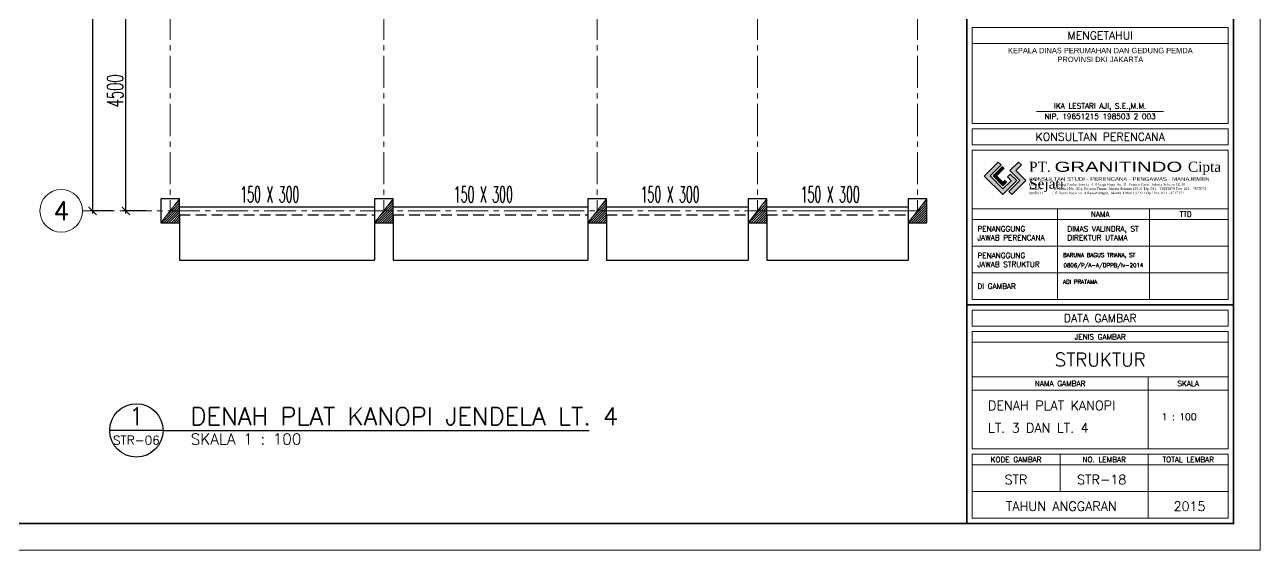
# Model space of a CAD drawing. Header units: inches. Extents: x 266054 to 836293, y -258454 to -102650.
# Drawn here: x 813141 to 836293, y -193548 to -183698 of the extents above; entities that cross this region are included whole.
import ezdxf
from ezdxf.enums import TextEntityAlignment as Align

# ---------------------------------------------------------------- set-up
doc = ezdxf.new("R2010")
doc.units = ezdxf.units.IN
doc.header["$LTSCALE"] = 800
doc.header["$MEASUREMENT"] = 0
doc.linetypes.add('CENTER2', pattern=[1.125, 0.75, -0.125, 0.125, -0.125])
doc.linetypes.add('HIDDEN', pattern=[0.375, 0.25, -0.125])
for name, color, linetype, lineweight in [('AS', 8, 'CENTER2', 5), ('GRS KOP', 1, 'Continuous', 35), ('hacht', 8, 'Continuous', 5), ('kop', 7, 'Continuous', 20), ('NOT', 7, 'Continuous', 15)]:
    doc.layers.add(name, color=color, linetype=linetype, lineweight=lineweight)
for name, color, linetype in [('Balok', 4, 'HIDDEN'), ('KOL', 5, 'Continuous'), ('LOGO', 7, 'Continuous'), ('TEXT', 4, 'Continuous')]:
    doc.layers.add(name, color=color, linetype=linetype)
doc.styles.add('BARU', font='arial.ttf')
doc.styles.add('DICK STYLE 100', font='romans.shx', dxfattribs={"width": 0.6, "height": 300})
doc.styles.add('ROMANS', font='romans.shx', dxfattribs={"width": 0.8, "height": 0.25})
doc.styles.add('S', font='SIMPLEX', dxfattribs={"width": 1.1})
doc.styles.get("Standard").update_dxf_attribs({"font": 'romans.shx'})
doc.dimstyles.new('100 A', dxfattribs={"dimtxt": 250, "dimasz": 150, "dimexe": 50, "dimexo": 50, "dimgap": 50, "dimtad": 1, "dimdec": 0, "dimrnd": 1, "dimtxsty": 'DICK STYLE 100', "dimblk": 'ARCHTICK', "dimcen": 100, "dimdle": 50, "dimclrd": 18, "dimclre": 18, "dimclrt": 7, "dimadec": 0, "dimazin": 2, "dimtfac": 1, "dimtdec": 0, "dimtix": 1, "dimtmove": 0, "dimatfit": 3, "dimfxl": 0, "dimarcsym": 0})

# ---------------------------------------------------------------- blocks, each defined once
blk = doc.blocks.new('_ArchTick')
at = {"layer": 'LOGO', "color": 0, "const_width": 0.15}
blk.add_lwpolyline([(-0.5, -0.5), (0.5, 0.5)], dxfattribs=at)
blk = doc.blocks.new('*D363')
at = {"layer": 'Defpoints', "color": 0, "ltscale": 5}
for p in [(815036, -182687), (815461, -182687), (815461, -187187)]:
    blk.add_point(p, dxfattribs=at)
at = {"layer": 'hacht', "color": 18, "lineweight": -2, "ltscale": 5}
for p, q in [((815036, -187237), (815036, -182637)), ((815411, -182687), (814986, -182687)), ((815411, -187187), (814986, -187187))]:
    blk.add_line(p, q, dxfattribs=at)
at = {"layer": 'hacht', "color": 18, "lineweight": -2, "ltscale": 5, "xscale": 150, "yscale": 150, "zscale": 150}
for p, rotation in [((815036, -182687), 90), ((815036, -187187), 270)]:
    blk.add_blockref('_ArchTick', p, dxfattribs=dict(at, rotation=rotation))
at = {"layer": 'hacht', "color": 7, "ltscale": 5, "insert": (814836, -184937), "char_height": 300, "attachment_point": 5, "rotation": 90, "style": 'DICK STYLE 100'}
blk.add_mtext('4500', dxfattribs=at)
blk = doc.blocks.new('NAV')
blk.add_circle((0, -0.4), 0.4)
at = {"style": 'S', "width": 0.75, "flags": 4}
blk.add_attdef('AV', text='', height=0.3, dxfattribs=at).set_placement((0, -0.4), align=Align.MIDDLE)
blk = doc.blocks.new('*D366')
at = {"layer": 'Defpoints', "color": 0, "ltscale": 5}
for p in [(814838, -176187), (814413, -187187), (814838, -187187)]:
    blk.add_point(p, dxfattribs=at)
at = {"layer": 'hacht', "color": 18, "lineweight": -2, "ltscale": 5}
for p, q in [((814413, -176137), (814413, -187237)), ((814788, -176187), (814363, -176187)), ((814788, -187187), (814363, -187187))]:
    blk.add_line(p, q, dxfattribs=at)
at = {"layer": 'hacht', "color": 18, "lineweight": -2, "ltscale": 5, "xscale": 150, "yscale": 150, "zscale": 150}
for p, rotation in [((814413, -176187), 90), ((814413, -187187), 270)]:
    blk.add_blockref('_ArchTick', p, dxfattribs=dict(at, rotation=rotation))
at = {"layer": 'hacht', "color": 7, "ltscale": 5, "insert": (814213, -181687), "char_height": 300, "attachment_point": 5, "rotation": 90, "style": 'DICK STYLE 100'}
blk.add_mtext('11000', dxfattribs=at)
blk = doc.blocks.new('Ndtpd')
at = {"lineweight": -3}
blk.add_line((0.747, 0), (-0.747, 0), dxfattribs=at)
blk.add_circle((0, 0), 0.747, dxfattribs=at)
at = {"color": 10, "lineweight": -3, "style": 'S', "width": 1.1, "flags": 4}
blk.add_attdef('NO', text='', height=0.5, dxfattribs=at).set_placement((0, 0.148), align=Align.CENTER)
blk.add_attdef('NDTPD', (1.516, 0.148), '', height=0.5, dxfattribs=at)
at = {"color": 5, "lineweight": -3, "style": 'S', "width": 1.1, "flags": 4}
blk.add_attdef('NOLBR', text='', height=0.3, dxfattribs=at).set_placement((0, -0.398), align=Align.CENTER)
blk.add_attdef('SKALA', (1.523, -0.398), '', height=0.3, dxfattribs=at)
blk = doc.blocks.new('logo granitindo baru')
at = {"layer": 'LOGO'}
for points in [[(1.03, 1.463), (0.916, 1.574), (0.366, 1.024), (1.1, 0.289), (1.652, 0.843), (1.392, 1.098), (1.281, 0.987), (1.423, 0.84), (1.102, 0.519), (0.594, 1.025)], [(1.721, 1.576), (1.381, 1.236), (1.771, 0.842), (1.341, 0.407), (1.454, 0.294), (2.001, 0.844), (1.609, 1.237), (1.835, 1.464)]]:
    blk.add_hatch(color=8, dxfattribs=at).paths.add_polyline_path(points)
at = {"layer": 'Defpoints'}
blk.add_point((9.7, 0), dxfattribs=at)
at = {"layer": 'LOGO'}
blk.add_lwpolyline([(1.03, 1.463), (0.916, 1.574), (0.366, 1.024), (1.1, 0.289), (1.652, 0.843), (1.392, 1.098), (1.281, 0.987), (1.423, 0.84), (1.102, 0.519), (0.594, 1.025), (1.03, 1.463), (0.916, 1.574)], dxfattribs=at)
at = {"layer": 'LOGO', "lineweight": 0}
blk.add_lwpolyline([(1.721, 1.576), (1.381, 1.236), (1.771, 0.842), (1.341, 0.407), (1.454, 0.294), (2.001, 0.844), (1.609, 1.237), (1.835, 1.464), (1.721, 1.576)], dxfattribs=at)
at = {"layer": 'LOGO', "lineweight": 13}
for points in [[(1.089, 1.403), (0.713, 1.026), (1.101, 0.638), (1.258, 0.794)], [(1.112, 1.38), (0.759, 1.026), (1.101, 0.683), (1.235, 0.817)], [(1.134, 1.357), (0.803, 1.026), (1.101, 0.728), (1.213, 0.839)], [(1.157, 1.334), (0.85, 1.026), (1.101, 0.775), (1.189, 0.863)]]:
    blk.add_lwpolyline(points, dxfattribs=at)
at = {"layer": 'LOGO', "insert": (2.134, 1.589), "char_height": 0.4, "width": 7.66452, "attachment_point": 1}
blk.add_mtext('{\\fTimes New Roman|b0|i0|c0|p18;PT. \\fCityBlueprint|b0|i0|c2|p2;\\W1.5;GRANITINDO \\fTimes New Roman|b0|i0|c0|p18;\\W1;Cipta Sejati}', dxfattribs=at)
at = {"layer": 'LOGO', "insert": (2.134, 0.975), "char_height": 0.1, "attachment_point": 1}
blk.add_mtext_dynamic_manual_height_columns('{\\f@Arial Unicode MS|b0|i0|c0|p34;\\H1.4x;\\W1.2;KONSULTAN STUDI - PERENCANA - PENGAWAS - MANAJEMEN\\fTimes New Roman|b0|i0|c0|p18;\\P\\pt0.9;\\H0.71429x;\\W1;Domisili ^I: Gedung Graha Arsa Lt. 4 Jl.Siaga Raya No. 31, Pejaten Barat, Jakarta Selatan 12510\\PStudio I ^I: Jl. Batu I No. 36A, Pejaten Timur, Jakarta Selatan 12510 Tlp. 021 - 71082879 Fax. 021 - 7972072\\PStudio II          : Jl. Sawo Raya No. 4 Rawamangun, Jakarta Timur 13220 Telp / Fax. 021 - 4717152}', width=9.56937, gutter_width=0, heights=[1.67], dxfattribs=at)
blk = doc.blocks.new('kop')
at = {"layer": 'GRS KOP'}
for p, q in [((73, 1), (73, 54)), ((83, 1), (83, 54)), ((73, 9.2), (83, 9.2))]:
    blk.add_line(p, q, dxfattribs=at)
blk.add_lwpolyline([(1, 54), (83, 54), (83, 1), (1, 1)], close=True, dxfattribs=at)
at = {"layer": 'kop', "color": 7}
for p in [(84, 55), (84, 55), (0, 0)]:
    blk.add_line(p, (84, 0), dxfattribs=at)
at = {"layer": 'kop'}
for p, q in [((73.2, 16), (73.2, 19.6)), ((82.8, 19.6), (73.2, 19.6)), ((82.8, 16), (82.8, 19.6)), ((82.8, 19), (73.2, 19)), ((82.8, 16), (73.2, 16)), ((73.2, 9.4), (73.2, 15)), ((82.8, 15), (73.2, 15)), ((82.8, 9.4), (82.8, 15)), ((82.8, 12.8), (73.2, 12.8)), ((76.4, 9.4), (76.4, 12.8)), ((79.842, 9.4), (79.842, 12.8)), ((82.8, 12.4), (73.2, 12.4)), ((73.2, 12.4), (73.2, 11.4)), ((82.8, 11.4), (73.2, 11.4)), ((82.8, 10.4), (73.2, 10.4)), ((82.8, 9.4), (73.2, 9.4)), ((73.2, 7.8), (82.8, 7.8)), ((73.2, 6.5), (82.8, 6.5)), ((79.8, 3.8), (79.8, 6.5)), ((73.2, 6), (82.8, 6)), ((76.5, 2.2), (76.5, 3.6)), ((79.8, 1.2), (79.8, 3.6)), ((73.2, 3.2), (82.8, 3.2)), ((73.2, 2.2), (82.8, 2.2))]:
    blk.add_line(p, q, dxfattribs=at)
blk.add_lwpolyline([(75.615, 16.449), (80.377, 16.449)], dxfattribs=at)
for points in [[(73.2, 15.2), (82.8, 15.2), (82.8, 15.8), (73.2, 15.8)], [(73.2, 8.4), (82.8, 8.4), (82.8, 9), (73.2, 9)], [(73.2, 3.8), (82.8, 3.8), (82.8, 8.2), (73.2, 8.2)], [(73.2, 1.2), (82.8, 1.2), (82.8, 3.6), (73.2, 3.6)]]:
    blk.add_lwpolyline(points, close=True, dxfattribs=at)
at = {"xscale": 0.9500000000000454, "yscale": 0.9500000000000454, "zscale": 0.9500000000000454}
blk.add_blockref('logo granitindo baru', (73.307, 13.056), dxfattribs=at)
at = {"layer": 'kop'}
for s, height, p in [('MENGETAHUI', 0.3, (78, 19.3)), ('IKA LESTARI AJI, S.E.,M.M.', 0.2, (77.999, 16.625)), ('NIP. 19651215 198503 2 003', 0.2, (77.999, 16.264)), ('KONSULTAN PERENCANA', 0.3, (78, 15.5)), ('NAMA', 0.2, (78, 12.6)), ('TTD', 0.2, (81.2, 12.6)), ('DATA GAMBAR', 0.3, (78, 8.7)), ('JENIS GAMBAR', 0.2, (78, 8)), ('STRUKTUR', 0.5, (78, 7.146)), ('NAMA GAMBAR', 0.2, (76.5, 6.25)), ('SKALA', 0.2, (81.3, 6.25)), ('KODE GAMBAR', 0.2, (74.85, 3.4)), ('NO. LEMBAR', 0.2, (78.15, 3.4)), ('TOTAL LEMBAR', 0.2, (81.3, 3.4)), ('STR', 0.35, (74.844, 2.65)), ('TAHUN ANGGARAN', 0.35, (76.545, 1.65)), ('2015', 0.35, (81.349, 1.65))]:
    blk.add_text(s, height=height, dxfattribs=at).set_placement(p, align=Align.MIDDLE)
blk.add_text('0806/P/A-A/DPPB/Iv-2014', height=0.15, dxfattribs=at).set_placement((78.122, 10.609), align=Align.CENTER)
at = {"layer": 'kop', "insert": (74.022, 18.833), "char_height": 0.2, "attachment_point": 1, "style": 'BARU'}
blk.add_mtext_dynamic_manual_height_columns('\\pi0.5226;KEPALA DINAS PERUMAHAN DAN GEDUNG PEMDA \\P\\pi2.3784;PROVINSI DKI JAKARTA', width=7.94943, gutter_width=1.5, heights=[0], dxfattribs=at)
at = {"layer": 'kop', "attachment_point": 1}
for s, insert, char_height, width in [('PENANGGUNG\\PJAWAB PERENCANA', (73.4, 12.15), 0.2, 8.33062), ('DIMAS VALINDRA, ST\\PDIREKTUR UTAMA', (76.77, 12.15), 0.2, 8.16499), ('PENANGGUNG\\PJAWAB STRUKTUR', (73.4, 11.15), 0.2, 8.79211), ('BARUNA BAGUS TRIANA, ST', (76.609, 11.143), 0.15, 4.04264), ('DI GAMBAR', (73.4, 10), 0.2, 7.59768), ('ADI PRATAMA', (76.609, 10.143), 0.15, 4.04264)]:
    blk.add_mtext(s, dxfattribs=dict(at, insert=insert, char_height=char_height, width=width))
at = {"layer": 'kop', "style": 'BARU', "flags": 4}
for p, height in [((73.8, 5.4), 0.35), ((80.303, 5.382), 0.25), ((73.8, 4.9), 0.35), ((80.303, 4.882), 0.25), ((73.8, 4.4), 0.35), ((80.303, 4.382), 0.25)]:
    blk.add_attdef('-', p, '', height=height, dxfattribs=at)
at = {"layer": 'kop', "flags": 4}
for tag, p in [('AR-00', (78.057, 2.648)), ('00', (81.238, 2.647))]:
    blk.add_attdef(tag, text='', height=0.35, dxfattribs=at).set_placement(p, align=Align.MIDDLE)

msp = doc.modelspace()

# ---------------------------------------------------------------- hatches: boundary and pattern name
at = {"layer": 'hacht', "ltscale": 5}
h = msp.add_hatch(dxfattribs=at)
h.set_pattern_fill('ANSI31', color=256, scale=250, style=0)
h.set_pattern_definition([(45, (498012.323, -14335.423), (-22.097087, 22.097087), [])])
h.paths.add_polyline_path([(816044.2, -186962.3), (815694.2, -187412.3), (816044.2, -187412.3)])
h = msp.add_hatch(dxfattribs=at)
h.set_pattern_fill('ANSI31', color=256, scale=250, style=0)
h.set_pattern_definition([(45, (502012.323, -14335.423), (-22.097087, 22.097087), [])])
h.paths.add_polyline_path([(820044.2, -186962.3), (819694.2, -187412.3), (820044.2, -187412.3)])
h = msp.add_hatch(dxfattribs=at)
h.set_pattern_fill('ANSI31', color=256, scale=250, style=0)
h.set_pattern_definition([(45, (506012.323, -14335.423), (-22.097087, 22.097087), [])])
h.paths.add_polyline_path([(824044.2, -186962.3), (823694.2, -187412.3), (824044.2, -187412.3)])
h = msp.add_hatch(dxfattribs=at)
h.set_pattern_fill('ANSI31', color=256, scale=250, style=0)
h.set_pattern_definition([(45, (509012.323, -14335.423), (-22.097087, 22.097087), [])])
h.paths.add_polyline_path([(827044.2, -186962.3), (826694.2, -187412.3), (827044.2, -187412.3)])
h = msp.add_hatch(dxfattribs=at)
h.set_pattern_fill('ANSI31', color=256, scale=250, style=0)
h.set_pattern_definition([(45, (512012.323, -14335.423), (-22.097087, 22.097087), [])])
h.paths.add_polyline_path([(830044.2, -186962.3), (829694.2, -187412.3), (830044.2, -187412.3)])

# ---------------------------------------------------------------- linework, layer by layer
at = {"layer": 'AS'}
for p, q in [((815869.2, -173483.8), (815869.2, -187187.3)), ((819869.2, -173483.8), (819869.2, -187187.3)), ((823869.2, -173483.8), (823869.2, -187187.3)), ((826869.2, -173483.8), (826869.2, -187187.3)), ((829869.2, -173483.8), (829869.2, -187187.3)), ((829925.2, -187187.3), (814226.4, -187187.3))]:
    msp.add_line(p, q, dxfattribs=at)
at = {"layer": 'Balok', "linetype": 'Continuous'}
for p, q in [((816044.2, -188112.3), (819694.2, -188112.3)), ((820044.2, -188112.3), (823694.2, -188112.3))]:
    msp.add_line(p, q, dxfattribs=at)
for points in [[(816044.2, -187112.3), (819694.2, -187112.3)], [(816044.2, -187262.3), (816044.2, -188112.3)], [(819694.2, -187262.3), (819694.2, -188112.3)], [(820044.2, -187112.3), (823694.2, -187112.3)], [(820044.2, -187262.3), (820044.2, -188112.3)], [(823694.2, -187262.3), (823694.2, -188112.3)], [(824044.2, -187112.3), (826694.2, -187112.3)], [(824044.2, -187262.3), (824044.2, -188112.3)], [(826694.2, -187262.3), (826694.2, -188112.3)], [(827044.2, -187112.3), (829694.2, -187112.3)], [(827044.2, -187262.3), (827044.2, -188112.3)], [(829694.2, -187262.3), (829694.2, -188112.3)], [(824044.2, -188112.3), (826694.2, -188112.3)]]:
    msp.add_lwpolyline(points, dxfattribs=at)
at = {"layer": 'Balok'}
for points in [[(816044.2, -187262.3), (819694.2, -187262.3)], [(820044.2, -187262.3), (823694.2, -187262.3)], [(824044.2, -187262.3), (826694.2, -187262.3)], [(827044.2, -187262.3), (829694.2, -187262.3)]]:
    msp.add_lwpolyline(points, dxfattribs=at)
at = {"layer": 'Balok', "linetype": 'Continuous', "ltscale": 5}
msp.add_lwpolyline([(827044.2, -188112.3), (829694.2, -188112.3)], dxfattribs=at)
at = {"layer": 'hacht', "ltscale": 5}
for p, q in [((815694.2, -187412.3), (816044.2, -186962.3)), ((819694.2, -187412.3), (820044.2, -186962.3)), ((823694.2, -187412.3), (824044.2, -186962.3)), ((826694.2, -187412.3), (827044.2, -186962.3)), ((829694.2, -187412.3), (830044.2, -186962.3))]:
    msp.add_line(p, q, dxfattribs=at)
at = {"layer": 'KOL', "ltscale": 5}
for points in [[(815694.2, -187412.3), (816044.2, -187412.3), (816044.2, -186962.3), (815694.2, -186962.3)], [(819694.2, -187412.3), (820044.2, -187412.3), (820044.2, -186962.3), (819694.2, -186962.3)], [(823694.2, -187412.3), (824044.2, -187412.3), (824044.2, -186962.3), (823694.2, -186962.3)], [(826694.2, -187412.3), (827044.2, -187412.3), (827044.2, -186962.3), (826694.2, -186962.3)], [(829694.2, -187412.3), (830044.2, -187412.3), (830044.2, -186962.3), (829694.2, -186962.3)]]:
    msp.add_lwpolyline(points, close=True, dxfattribs=at)
at = {"layer": 'NOT', "lineweight": -3}
msp.add_line((815733.7, -191301.5), (823719.9, -191301.5), dxfattribs=at)

# ---------------------------------------------------------------- block references
at = {"layer": 'kop'}
ref = msp.add_blockref('kop', (794292.6, -193548), dxfattribs=dict(at, xscale=500, yscale=500, zscale=500))
ref.add_attrib('-', 'DENAH PLAT KANOPI', (831191.1, -190921.7), dxfattribs={"height": 175, "flags": 4})
ref.add_attrib('-', 'LT. 3 DAN LT. 4', (831191.1, -191341), dxfattribs={"height": 175, "flags": 4})
ref.add_attrib('-', '1 : 100', (834444.3, -191107.2), dxfattribs={"height": 125, "flags": 4})
ref.add_attrib('AR-00', 'STR-18', dxfattribs={"height": 174.99, "flags": 4}).set_placement((833321.1, -192224.1), align=Align.MIDDLE)
at = {"layer": 'NOT'}
ref = msp.add_blockref('NAV', (813826.4, -186787.3), dxfattribs=dict(at, xscale=1000, yscale=1000, zscale=1000))
ref.add_attrib('AV', '4', dxfattribs={"layer": '0', "height": 350, "flags": 4}).set_placement((813826.4, -187187.3), align=Align.MIDDLE)
at = {"layer": 'NOT', "lineweight": -3}
ref = msp.add_blockref('Ndtpd', (815233.7, -191301.5), dxfattribs=dict(at, xscale=669.3440428376198, yscale=669.3440428376198, zscale=669.3440428380154))
ref.add_attrib('NO', '1', dxfattribs={"layer": '0', "lineweight": -3, "height": 333.3, "flags": 4}).set_placement((815233.4, -191202.7), align=Align.CENTER)
ref.add_attrib('NDTPD', 'DENAH PLAT KANOPI JENDELA LT. 4', (816248.4, -191202.7), dxfattribs={"layer": '0', "lineweight": -3, "height": 333.333, "flags": 4})
ref.add_attrib('NOLBR', 'STR-06', dxfattribs={"layer": '0', "lineweight": -3, "height": 166.67, "flags": 4}).set_placement((815233.4, -191568.1), align=Align.CENTER)
ref.add_attrib('SKALA', 'SKALA 1 : 100', (816253.3, -191568.1), dxfattribs={"layer": '0', "lineweight": -3, "height": 208.333, "flags": 4})

# ---------------------------------------------------------------- texts
at = {"layer": 'TEXT', "style": 'ROMANS', "width": 0.5}
for p in [(817181.4, -187027.7), (821181.4, -187027.7), (824681.4, -187027.7), (827681.4, -187027.7)]:
    msp.add_text('150 X 300', height=300, dxfattribs=at).set_placement(p)

# ---------------------------------------------------------------- dimensions: what is measured, and where the dimension line sits
at = {"layer": 'hacht', "ltscale": 5}
for base, p1, p2, angle, picture, middle in [((814412.6, -187187.3), (814837.6, -176187.3), (814837.6, -187187.3), 270, '*D366', (814412.6, -181687.3)), ((815035.6, -182687.3), (815460.6, -187187.3), (815460.6, -182687.3), 90, '*D363', (815035.6, -184937.3))]:
    dim = msp.add_linear_dim(base=base, p1=p1, p2=p2, angle=angle, dimstyle='100 A', dxfattribs=at)
    dim.commit()
    dim.dimension.update_dxf_attribs({"geometry": picture, "text_midpoint": middle, "dimtype": 160})

doc.saveas('drawing.dxf')
